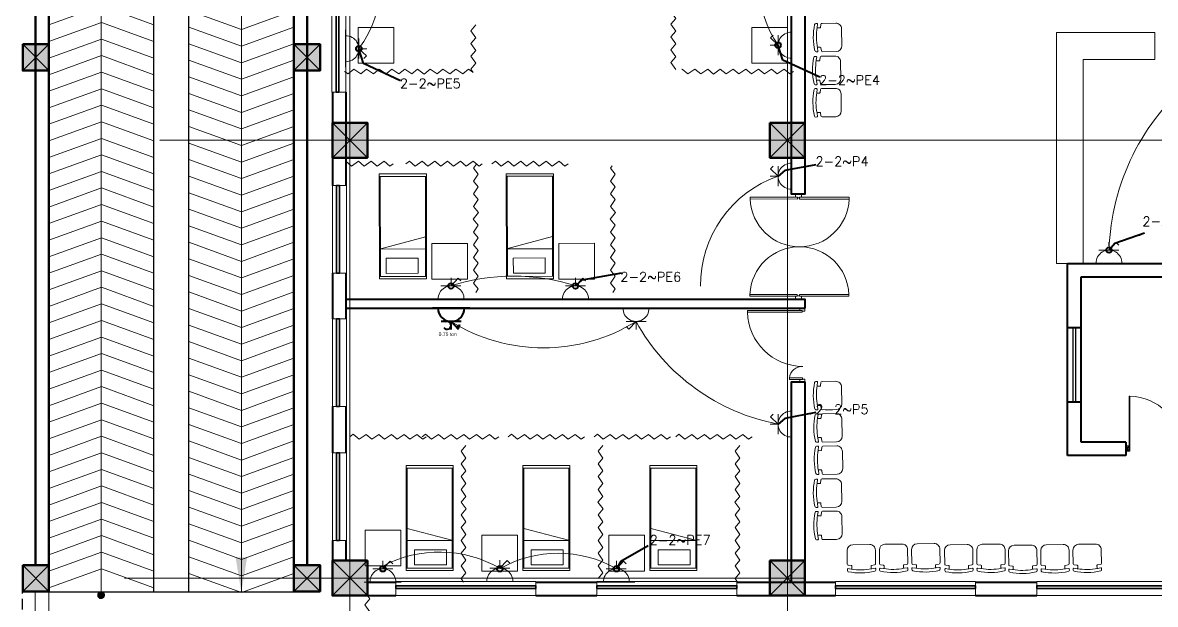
# Model space of a CAD drawing. Header units: millimetres. Extents: x 2399484 to 3337895, y 3598750 to 3969149.
# Drawn here: x 2558058 to 2577479, y 3828197 to 3838159 of the extents above; entities that cross this region are included whole.
import ezdxf

# ---------------------------------------------------------------- set-up
doc = ezdxf.new("R2010")
doc.units = ezdxf.units.MM
doc.header["$MEASUREMENT"] = 0
doc.linetypes.add('CENTER', pattern=[2, 1.25, -0.25, 0.25, -0.25])
doc.linetypes.add('DASHED', pattern=[0.75, 0.5, -0.25])
for name, color, linetype, lineweight in [('centreline', 52, 'CENTER', 5), ('Column-0.5', 14, 'Continuous', 50), ('Dimension- 0.15', 114, 'Continuous', 15), ('door', 41, 'Continuous', 5), ('Door Opening-0.09', 253, 'Continuous', 9), ('Furniture Hospital-0.09', 44, 'Continuous', 9), ('Hatch', 9, 'Continuous', 9), ('hatch-1', 53, 'Continuous', 15), ('hidden lines', 205, 'DASHED', 5), ('Power Sockets City supply', 141, 'Continuous', 13), ('Sill Level', 140, 'Continuous', 20), ('stairs', 6, 'Continuous', 25), ('WALL 0.2', 7, 'Continuous', 20), ('wall 0.4', 7, 'Continuous', 40), ('Wall-0.5', 7, 'Continuous', 50), ('WINDOW', 152, 'Continuous', 30), ('Windows Plan', 152, 'Continuous', 35)]:
    doc.layers.add(name, color=color, linetype=linetype, lineweight=lineweight)
doc.layers.add('Wires', color=1, linetype='Continuous')
doc.styles.add('arial.', font='arial.ttf')
doc.styles.add('romans', font='romans.shx')
doc.styles.get("Standard").update_dxf_attribs({"font": 'arial.ttf'})
doc.linetypes.add('ZIGZAG', pattern='A,0.0001,-0.2,[131,ltypeshp.shx,S=0.2,R=0,X=-0.2,Y=0],-0.4,[131,ltypeshp.shx,S=0.2,R=180,X=0.2,Y=0],-0.2', length=0.8001)
doc.dimstyles.get("Standard").update_dxf_attribs({"dimtxt": 500, "dimasz": 100, "dimexe": 100, "dimexo": 200, "dimgap": 0.09, "dimtad": 0, "dimtoh": 1, "dimdec": 0, "dimzin": 0, "dimdsep": 46, "dimtxsty": 'Standard', "dimblk": 'DOT', "dimcen": 0, "dimclrd": 256, "dimclre": 256, "dimclrt": 256, "dimadec": 0, "dimazin": 0, "dimtfac": 1, "dimtdec": 0, "dimtofl": 0, "dimtmove": 0, "dimatfit": 3, "dimfxl": 1, "dimtolj": 1, "dimtzin": 0, "dimlwd": -1, "dimlwe": -1, "dimarcsym": 1})

# ---------------------------------------------------------------- blocks, each defined once
blk = doc.blocks.new('2ft column')
at = {"layer": 'Hatch', "ltscale": 5}
h = blk.add_hatch(color=256, dxfattribs=at)
h.dxf.hatch_style = 1
h.paths.add_polyline_path([(2207385, 4176559), (2207985, 4176559), (2207985, 4175959), (2207385, 4175959)])
at = {"layer": 'Column-0.5', "ltscale": 5}
blk.add_lwpolyline([(2207385, 4176559), (2207985, 4176559), (2207985, 4175959), (2207385, 4175959)], close=True, dxfattribs=at)
at = {"layer": 'Defpoints', "ltscale": 5}
for points in [[(2207985, 4176559), (2207385, 4175959)], [(2207985, 4175959), (2207385, 4176559)]]:
    blk.add_lwpolyline(points, dxfattribs=at)
blk = doc.blocks.new('_Dot')
at = {"color": 0, "linetype": 'ByBlock', "lineweight": -2}
blk.add_line((-0.5, 0), (-1, 0), dxfattribs=at)
at = {"color": 0, "linetype": 'ByBlock', "lineweight": -3, "const_width": 0.5}
blk.add_lwpolyline([(-0.25, 0, 1), (0.25, 0, 1)], format="xyb", close=True, dxfattribs=at)
blk = doc.blocks.new('BED')
at = {"layer": 'Furniture Hospital-0.09'}
for p, q in [((-2.12, 0.475), (-2.12, -0.475)), ((-2.12, -0.475), (-2.12, 0.475)), ((-0.008, 0.475), (-2.12, 0.475)), ((-2.07, 0.475), (-2.07, -0.475)), ((-0.855, -0.455), (-0.61, 0.475)), ((-0.61, 0.475), (-0.61, -0.455)), ((-0.058, -0.475), (-0.058, 0.475)), ((-0.008, -0.475), (-0.008, 0.475)), ((-0.058, 0.455), (-2.07, 0.455)), ((-0.425, 0.336), (-0.426, -0.303)), ((-0.425, 0.336), (-0.121, 0.336)), ((-0.121, -0.303), (-0.121, 0.336)), ((-2.07, -0.455), (-0.058, -0.455)), ((-0.426, -0.303), (-0.121, -0.303)), ((-2.12, -0.475), (-0.008, -0.475))]:
    blk.add_line(p, q, dxfattribs=at)
blk = doc.blocks.new("door 5'")
at = {"layer": 'door', "ltscale": 1000}
for points in [[(2177525, 4317078), (2177525, 4317062), (2177516, 4317062), (2177516, 4317020), (2177473, 4317020), (2177474, 4317105)], [(2177525, 4317062), (2177525, 4317105), (2177474, 4317105), (2177473, 4317020)], [(2177474, 4317105), (2177516, 4317105)], [(2178689, 4317076), (2178689, 4317060), (2178697, 4317060), (2178697, 4317018), (2178740, 4317018), (2178740, 4317104)], [(2178689, 4317060), (2178689, 4317104), (2178740, 4317104), (2178740, 4317018)], [(2177473, 4317020), (2177516, 4317020)], [(2178697, 4316120), (2178697, 4317060), (2178671, 4317060), (2178671, 4316120), (2178697, 4316120)], [(2178740, 4317018), (2178697, 4317018)]]:
    blk.add_lwpolyline(points, dxfattribs=at)
blk.add_lwpolyline([(2177516, 4316839), (2177516, 4317062), (2177543, 4317062), (2177543, 4316839)], close=True, dxfattribs=at)
at = {"layer": 'Door Opening-0.09', "ltscale": 1000}
for centre, radius, start, end in [((2177516, 4317062), 224, 276.6944, 2.344), ((2178697, 4317076), 957, 180.3416, 268.4244)]:
    blk.add_arc(centre, radius, start, end, dxfattribs=at)
at = {"layer": 'WINDOW', "ltscale": 5}
blk.add_line((2177474, 4317104), (2177474, 4317104), dxfattribs=at)
blk = doc.blocks.new('MAIN DOOR')
at = {"layer": 'door', "ltscale": 1000}
for points in [[(2313.47, 188.53), (2347.4, 188.53), (2347.4, 187.28), (2313.47, 187.28)], [(2381.32, 188.53), (2348.88, 188.53), (2348.88, 187.28), (2381.32, 187.28)]]:
    blk.add_lwpolyline(points, close=True, dxfattribs=at)
for points in [[(2346.08, 190.6), (2346.08, 188.53)], [(2348.88, 188.12), (2347.4, 188.12), (2347.4, 188.53), (2346.08, 188.53), (2346.08, 190.6), (2350.2, 190.6)], [(2347.4, 188.12), (2348.88, 188.12), (2348.88, 188.53), (2350.2, 188.53), (2350.2, 190.6), (2346.08, 190.6)], [(2350.2, 190.6), (2350.2, 188.53)], [(2313.41, 120.66), (2347.33, 120.66), (2347.33, 121.91), (2313.41, 121.91), (2313.41, 120.66)], [(2348.82, 121.07), (2347.33, 121.07), (2347.33, 120.66), (2346.01, 120.66), (2346.01, 118.6), (2350.14, 118.6)], [(2347.33, 121.07), (2348.82, 121.07), (2348.82, 120.66), (2350.14, 120.66), (2350.14, 118.6), (2346.01, 118.6)], [(2346.01, 118.6), (2346.01, 120.66)], [(2381.26, 120.66), (2348.82, 120.66), (2348.82, 121.91), (2381.26, 121.91), (2381.26, 120.66)], [(2350.14, 118.6), (2350.14, 120.66)]]:
    blk.add_lwpolyline(points, dxfattribs=at)
at = {"layer": 'Door Opening-0.09', "ltscale": 1000}
for centre, radius, start, end in [((2347.4, 188.53), 33.94, 182.11678, 357.88255), ((2347.33, 120.66), 33.95, 2.11669, 177.88264)]:
    blk.add_arc(centre, radius, start, end, dxfattribs=at)
at = {"layer": 'WINDOW', "ltscale": 5}
blk.add_line((2350.14, 190.6), (2350.14, 190.6), dxfattribs=at)
blk = doc.blocks.new('d1')
at = {"layer": 'door'}
for p, q in [((2442.75, 10745.72), (2408.32, 10745.72)), ((2442.75, 10746.15), (2408.33, 10746.15)), ((2408.33, 10746.15), (2408.33, 10745.72))]:
    blk.add_line(p, q, dxfattribs=at)
at = {"layer": 'door', "ltscale": 80}
for points in [[(2445, 10779.7), (2445, 10781.99), (2444.56, 10781.99), (2444.56, 10782.43), (2441.8, 10782.43), (2441.8, 10781.99), (2441.36, 10781.99), (2441.36, 10780.14), (2442.75, 10780.14), (2442.75, 10779.7)], [(2445, 10746.15), (2445, 10743.87), (2444.56, 10743.87), (2444.56, 10743.43), (2441.8, 10743.43), (2441.8, 10743.87), (2441.36, 10743.87), (2441.36, 10745.72), (2442.75, 10745.72), (2442.75, 10746.15)]]:
    blk.add_lwpolyline(points, close=True, dxfattribs=at)
at = {"layer": 'Door Opening-0.09', "ltscale": 80}
blk.add_arc((2442.75, 10745.72), 34.42, 90, 179.27403, dxfattribs=at)
at = {"layer": 'hidden lines'}
for centre, radius, start, end in [((2441.64, 10791.37), 9.82, 268.39858, 287.31577), ((2441.38, 10784.76), 4.22, 269.78991, 318.96751), ((2444.33, 10781.34), 2.81, 166.46517, 205.18019), ((2445.01, 10781.68), 2.48, 162.46714, 233.24176), ((2441.57, 10782.05), 3, 308.46813, 358.9527), ((2445.46, 10782.07), 1.81, 168.64751, 255.23191), ((2441.64, 10734.49), 9.82, 72.68423, 91.60142), ((2441.38, 10741.1), 4.22, 41.03249, 90.21009), ((2444.33, 10744.52), 2.81, 154.81981, 193.53483), ((2445.01, 10744.18), 2.48, 126.75824, 197.53286), ((2441.57, 10743.81), 3, 1.0473, 51.53187), ((2445.46, 10743.79), 1.81, 104.76809, 191.35249)]:
    blk.add_arc(centre, radius, start, end, dxfattribs=at)
blk = doc.blocks.new('BCHAIR')
at = {"layer": 'Furniture Hospital-0.09'}
for p, q in [((-0.15, 0), (0.15, 0)), ((-0.25, -0.1), (-0.25, -0.342)), ((0.25, -0.1), (0.25, -0.342)), ((-0.179, -0.369), (-0.232, -0.362)), ((-0.17, -0.379), (-0.17, -0.419)), ((0.17, -0.379), (0.17, -0.419)), ((0.179, -0.369), (0.232, -0.362)), ((-0.25, -0.431), (-0.25, -0.454)), ((-0.239, -0.421), (-0.181, -0.429)), ((0.239, -0.421), (0.181, -0.429)), ((0.25, -0.431), (0.25, -0.454))]:
    blk.add_line(p, q, dxfattribs=at)
for centre, radius, start, end in [((-0.15, -0.1), 0.1, 90, 180), ((0.15, -0.1), 0.1, 360, 90), ((-0.23, -0.342), 0.02, 180, 262.875), ((-0.18, -0.379), 0.01, 0, 82.875), ((0.18, -0.379), 0.01, 97.125, 180), ((0.23, -0.342), 0.02, 277.125, 360), ((-0.24, -0.431), 0.01, 82.875, 180), ((-0.23, -0.454), 0.02, 180, 257.4986), ((0, 0.583), 1.083, 257.4986, 282.5014), ((-0.18, -0.419), 0.01, 262.875, 0), ((0, 0.594), 1.039, 259.9886, 280.0345), ((0.18, -0.419), 0.01, 180, 277.125), ((0.23, -0.454), 0.02, 282.5014, 0), ((0.24, -0.431), 0.01, 0, 97.125)]:
    blk.add_arc(centre, radius, start, end, dxfattribs=at)
blk = doc.blocks.new('w1')
at = {"layer": 'Sill Level'}
blk.add_lwpolyline([(2460641, 3827503), (2460641, 3825103), (2460401, 3825103), (2460401, 3827503)], close=True, dxfattribs=at)
at = {"layer": 'Windows Plan'}
blk.add_lwpolyline([(2460521, 3825103), (2460521, 3827503), (2460473, 3827503), (2460473, 3825103)], close=True, dxfattribs=at)
blk = doc.blocks.new('w2')
at = {"layer": 'Sill Level'}
blk.add_lwpolyline([(2444138, 3818930), (2445638, 3818930), (2445638, 3818690), (2444138, 3818690)], close=True, dxfattribs=at)
at = {"layer": 'Windows Plan'}
blk.add_lwpolyline([(2445638, 3818810), (2444138, 3818810), (2444138, 3818762), (2445638, 3818762)], close=True, dxfattribs=at)
blk = doc.blocks.new('15A N soc')
at = {"layer": 'Power Sockets City supply', "color": 244, "lineweight": 13, "true_color": 0x991b1e}
for p, q in [((52222.5612, 99516.2064), (52222.5611, 99516.2603)), ((52222.5612, 99516.2064), (52222.6099, 99516.2585)), ((52222.6099, 99516.2585), (52222.6282, 99516.2401)), ((52222.6282, 99516.2064), (52222.4926, 99516.2064)), ((52222.4338, 99516.1156), (52222.6863, 99516.1156))]:
    blk.add_line(p, q, dxfattribs=at)
blk.add_arc((52222.5612, 99516.1182), 0.0881, 358.32, 181.68, dxfattribs=at)
blk = doc.blocks.new('AC Power Socket')
at = {"layer": 'wall 0.4', "color": 114, "ltscale": 5, "true_color": 0x139b48}
for p, q in [((2405368, 3836252), (2405340, 3836174)), ((2405491, 3836120), (2405368, 3836252)), ((2405491, 3836256), (2405491, 3836120)), ((2405318, 3836120), (2405660, 3836120)), ((2405354, 3836213), (2405405, 3836212)), ((2405170, 3835891), (2405807, 3835891))]:
    blk.add_line(p, q, dxfattribs=at)
for centre, radius, start, end in [((2405559, 3836188), 67.6, 32.4797, 294.3307), ((2405488, 3835891), 229, 0, 180)]:
    blk.add_arc(centre, radius, start, end, dxfattribs=at)
blk = doc.blocks.new('RAMP23')
at = {"layer": 'Dimension- 0.15', "ltscale": 5}
h = blk.add_hatch(dxfattribs=at)
h.set_pattern_fill('ANSI31', color=256, scale=25.555556, angle=90)
h.set_pattern_definition([(135, (1623697.9227, 1877740.101), (-2.258813329, -2.258813329), [])])
h.paths.add_polyline_path([(2418321, 3996255), (2418380, 3996255), (2418380, 3996196, -0.414214)])
h.paths.add_polyline_path([(2418321, 3996255, -0.414214), (2418380, 3996314), (2418380, 3996255)])
h.paths.add_polyline_path([(2418380, 3996255), (2418380, 3996314, -0.414214), (2418439, 3996255)])
h.paths.add_polyline_path([(2418380, 3996196), (2418380, 3996255), (2418439, 3996255, -0.414214)])
blk.add_lwpolyline([(2418984, 4012016), (2418984, 4013523), (2420784, 4013523), (2420784, 4012700)], dxfattribs=at)
blk.add_circle((2418380, 3996255), 59.1, dxfattribs=at)
at = {"layer": 'hatch-1', "color": 4, "lineweight": 0, "ltscale": 5}
for points in [[(2417484, 4012256), (2418384, 4012583), (2419284, 4012256)], [(2420447, 4012583), (2420784, 4012460), (2421122, 4012583)], [(2419884, 4012503), (2420784, 4012177), (2421684, 4012503)], [(2417484, 4011973), (2418384, 4012299), (2419284, 4011973)], [(2419884, 4012220), (2420784, 4011893), (2421684, 4012220)], [(2417484, 4011689), (2418384, 4012016), (2419284, 4011689)], [(2419782, 4011938), (2420784, 4011574), (2421787, 4011938)], [(2419884, 4011936), (2420784, 4011610), (2421684, 4011936)], [(2417484, 4011406), (2418384, 4011732), (2419284, 4011406)], [(2419884, 4011653), (2420784, 4011326), (2421684, 4011653)], [(2417484, 4011122), (2418384, 4011449), (2419284, 4011122)], [(2419884, 4011369), (2420784, 4011043), (2421684, 4011369)], [(2417484, 4010839), (2418384, 4011165), (2419284, 4010839)], [(2419884, 4011086), (2420784, 4010759), (2421684, 4011086)], [(2417484, 4010555), (2418384, 4010882), (2419284, 4010555)], [(2419884, 4010802), (2420784, 4010476), (2421684, 4010802)], [(2417484, 4010272), (2418384, 4010598), (2419284, 4010272)], [(2419884, 4010519), (2420784, 4010192), (2421684, 4010519)], [(2417484, 4009988), (2418384, 4010315), (2419284, 4009988)], [(2419884, 4010235), (2420784, 4009909), (2421684, 4010235)], [(2417484, 4009705), (2418384, 4010031), (2419284, 4009705)], [(2419884, 4009952), (2420784, 4009625), (2421684, 4009952)], [(2417484, 4009421), (2418384, 4009748), (2419284, 4009421)], [(2419884, 4009668), (2420784, 4009342), (2421684, 4009668)], [(2417484, 4009138), (2418384, 4009464), (2419284, 4009138)], [(2419884, 4009385), (2420784, 4009058), (2421684, 4009385)], [(2417484, 4008854), (2418384, 4009181), (2419284, 4008854)], [(2419884, 4009101), (2420784, 4008775), (2421684, 4009101)], [(2417484, 4008571), (2418384, 4008897), (2419284, 4008571)], [(2419884, 4008818), (2420784, 4008491), (2421684, 4008818)], [(2417484, 4008287), (2418384, 4008614), (2419284, 4008287)], [(2419884, 4008534), (2420784, 4008208), (2421684, 4008534)], [(2417484, 4008004), (2418384, 4008330), (2419284, 4008004)], [(2419884, 4008251), (2420784, 4007924), (2421684, 4008251)], [(2417484, 4007721), (2418384, 4008047), (2419284, 4007721)], [(2419884, 4007967), (2420784, 4007641), (2421684, 4007967)], [(2417484, 4007437), (2418384, 4007763), (2419284, 4007437)], [(2419884, 4007684), (2420784, 4007357), (2421684, 4007684)], [(2417484, 4007154), (2418384, 4007480), (2419284, 4007154)], [(2419884, 4007400), (2420784, 4007074), (2421684, 4007400)], [(2417484, 4006870), (2418384, 4007196), (2419284, 4006870)], [(2419884, 4007117), (2420784, 4006791), (2421684, 4007117)], [(2417484, 4006587), (2418384, 4006913), (2419284, 4006587)], [(2419884, 4006833), (2420784, 4006507), (2421684, 4006833)], [(2417484, 4006303), (2418384, 4006629), (2419284, 4006303)], [(2419884, 4006550), (2420784, 4006224), (2421684, 4006550)], [(2417484, 4006020), (2418384, 4006346), (2419284, 4006020)], [(2419884, 4006266), (2420784, 4005940), (2421684, 4006266)], [(2417484, 4005736), (2418384, 4006062), (2419284, 4005736)], [(2419884, 4005983), (2420784, 4005657), (2421684, 4005983)], [(2417484, 4005453), (2418384, 4005779), (2419284, 4005453)], [(2419884, 4005699), (2420784, 4005373), (2421684, 4005699)], [(2417484, 4005169), (2418384, 4005495), (2419284, 4005169)], [(2419884, 4005416), (2420784, 4005090), (2421684, 4005416)], [(2417484, 4004886), (2418384, 4005212), (2419284, 4004886)], [(2419884, 4005132), (2420784, 4004806), (2421684, 4005132)], [(2417484, 4004602), (2418384, 4004928), (2419284, 4004602)], [(2419884, 4004849), (2420784, 4004523), (2421684, 4004849)], [(2417484, 4004319), (2418384, 4004645), (2419284, 4004319)], [(2419884, 4004565), (2420784, 4004239), (2421684, 4004565)], [(2417484, 4004035), (2418384, 4004361), (2419284, 4004035)], [(2419884, 4004282), (2420784, 4003956), (2421684, 4004282)], [(2417484, 4003752), (2418384, 4004078), (2419284, 4003752)], [(2417484, 4003752), (2418384, 4004078), (2419284, 4003752)], [(2419884, 4003998), (2420784, 4003672), (2421684, 4003998)], [(2417484, 4003468), (2418384, 4003794), (2419284, 4003468)], [(2419884, 4003715), (2420784, 4003389), (2421684, 4003715)], [(2417484, 4003185), (2418384, 4003511), (2419284, 4003185)], [(2419884, 4003431), (2420784, 4003105), (2421684, 4003431)], [(2417484, 4002901), (2418384, 4003228), (2419284, 4002901)], [(2419884, 4003148), (2420784, 4002822), (2421684, 4003148)], [(2417484, 4002618), (2418384, 4002944), (2419284, 4002618)], [(2419884, 4002864), (2420784, 4002538), (2421684, 4002864)], [(2417484, 4002334), (2418384, 4002661), (2419284, 4002334)], [(2419884, 4002581), (2420784, 4002255), (2421684, 4002581)], [(2417484, 4002051), (2418384, 4002377), (2419284, 4002051)], [(2419884, 4002298), (2420784, 4001971), (2421684, 4002298)], [(2417484, 4001767), (2418384, 4002094), (2419284, 4001767)], [(2419884, 4002014), (2420784, 4001688), (2421684, 4002014)], [(2417484, 4001484), (2418384, 4001810), (2419284, 4001484)], [(2419884, 4001731), (2420784, 4001404), (2421684, 4001731)], [(2417484, 4001200), (2418384, 4001527), (2419284, 4001200)], [(2419884, 4001447), (2420784, 4001121), (2421684, 4001447)], [(2417484, 4000917), (2418384, 4001243), (2419284, 4000917)], [(2419884, 4001164), (2420784, 4000837), (2421684, 4001164)], [(2417484, 4000633), (2418384, 4000960), (2419284, 4000633)], [(2419884, 4000880), (2420784, 4000554), (2421684, 4000880)], [(2417484, 4000350), (2418384, 4000676), (2419284, 4000350)], [(2419884, 4000597), (2420784, 4000270), (2421684, 4000597)], [(2417484, 4000066), (2418384, 4000393), (2419284, 4000066)], [(2419884, 4000313), (2420784, 3999987), (2421684, 4000313)], [(2417484, 3999783), (2418384, 4000109), (2419284, 3999783)], [(2419884, 4000030), (2420784, 3999703), (2421684, 4000030)], [(2417484, 3999499), (2418384, 3999826), (2419284, 3999499)], [(2419884, 3999746), (2420784, 3999420), (2421684, 3999746)], [(2417484, 3999216), (2418384, 3999542), (2419284, 3999216)], [(2419884, 3999463), (2420784, 3999136), (2421684, 3999463)], [(2417484, 3998932), (2418384, 3999259), (2419284, 3998932)], [(2419884, 3999179), (2420784, 3998853), (2421684, 3999179)], [(2417484, 3998649), (2418384, 3998975), (2419284, 3998649)], [(2419884, 3998896), (2420784, 3998569), (2421684, 3998896)], [(2417484, 3998365), (2418384, 3998692), (2419284, 3998365)], [(2419884, 3998612), (2420784, 3998286), (2421684, 3998612)], [(2417484, 3998082), (2418384, 3998408), (2419284, 3998082)], [(2419884, 3998329), (2420784, 3998002), (2421684, 3998329)], [(2417484, 3997798), (2418384, 3998125), (2419284, 3997798)], [(2419884, 3998045), (2420784, 3997719), (2421684, 3998045)], [(2417484, 3997515), (2418384, 3997841), (2419284, 3997515)], [(2419884, 3997762), (2420784, 3997435), (2421684, 3997762)], [(2417484, 3997231), (2418384, 3997558), (2419284, 3997231)], [(2419884, 3997478), (2420784, 3997152), (2421684, 3997478)], [(2417484, 3996948), (2418384, 3997274), (2419284, 3996948)], [(2419884, 3997195), (2420784, 3996868), (2421684, 3997195)], [(2417484, 3996664), (2418384, 3996991), (2419284, 3996664)], [(2419884, 3996911), (2420784, 3996585), (2421684, 3996911)], [(2417484, 3996381), (2418384, 3996707), (2419284, 3996381)], [(2417484, 3996381), (2418384, 3996707), (2419284, 3996381)], [(2419884, 3996628), (2420784, 3996301), (2421684, 3996628)]]:
    blk.add_lwpolyline(points, dxfattribs=at)
at = {"layer": 'stairs', "ltscale": 5}
for points in [[(2417484, 4012583), (2421684, 4012583)], [(2419284, 3996313), (2419284, 4012583)], [(2419884, 3996313), (2419884, 4012583)], [(2417484, 3996313), (2421684, 3996313)]]:
    blk.add_lwpolyline(points, dxfattribs=at)
at = {"layer": 'WALL 0.2', "ltscale": 5}
for points in [[(2417484, 4014613), (2421684, 4014613)], [(2417484, 4014383), (2421684, 4014383)]]:
    blk.add_lwpolyline(points, dxfattribs=at)
at = {"layer": 'Wall-0.5', "ltscale": 5}
for points in [[(2417254, 3996768), (2417484, 3996768), (2417484, 4014613), (2417254, 4014613)], [(2421684, 3996768), (2421914, 3996768), (2421914, 4014613), (2421684, 4014613)]]:
    blk.add_lwpolyline(points, close=True, dxfattribs=at)
at = {"layer": 'Hatch', "xscale": 0.75, "yscale": 0.75, "zscale": 0.75}
for p in [(761496, 880614), (766146, 880614), (761496, 873271), (766146, 873271), (761496, 864349), (766146, 864349)]:
    blk.add_blockref('2ft column', p, dxfattribs=at)
at = {"layer": 'Dimension- 0.15', "ltscale": 5}
for points, override in [([(2420784, 3996301), (2420784, 4012700)], {"dimasz": 600, "dimfxl": 500, "dimfxlon": 1}), ([(2418384, 4012016), (2418380, 3996313)], {"dimasz": 600, "dimgap": 0.09, "dimtad": 0, "dimfxl": 500, "dimfxlon": 1})]:
    blk.add_leader(points, dimstyle='Standard', override=override, dxfattribs=at)

msp = doc.modelspace()

# ---------------------------------------------------------------- linework, layer by layer
at = {"layer": 'centreline', "ltscale": 5}
for p, q in [((2563668.8, 3851404.3), (2563668.8, 3820058.5)), ((2563668.8, 3851404.3), (2563668.8, 3820058.5)), ((2571168.8, 3851404.3), (2571168.8, 3820058.5)), ((2571168.8, 3851404.3), (2571168.8, 3820058.5)), ((2604746, 3836146.2), (2560402.6, 3836146.2)), ((2604746, 3836146.2), (2560402.6, 3836146.2)), ((2565583, 3828646.2), (2559802.6, 3828646.2)), ((2570278.9, 3828646.2), (2559802.6, 3828646.2)), ((2565583, 3828646.2), (2560402.6, 3828646.2)), ((2565583, 3828646.2), (2560402.6, 3828646.2)), ((2571468.8, 3828646.2), (2570278.9, 3828646.2)), ((2571468.8, 3828646.2), (2570278.9, 3828646.2)), ((2571468.8, 3828646.2), (2570278.9, 3828646.2)), ((2571468.8, 3828646.2), (2570278.9, 3828646.2))]:
    msp.add_line(p, q, dxfattribs=at)
at = {"layer": 'Furniture Hospital-0.09'}
for p, q in [((2577468.8, 3837991.2), (2575782.6, 3837991.2)), ((2575782.6, 3837991.2), (2575782.6, 3834035.7)), ((2577468.8, 3837531.2), (2577468.8, 3837991.2)), ((2577468.8, 3837531.2), (2576242.6, 3837531.2)), ((2576242.6, 3837531.2), (2576242.6, 3834035.7)), ((2575782.6, 3834035.7), (2578368.8, 3834035.7))]:
    msp.add_line(p, q, dxfattribs=at)
for points in [[(2564423.3, 3837465.2), (2564422.6, 3838078.6), (2563809.2, 3838077.8), (2563810, 3837464.5)], [(2570560.1, 3837465.2), (2570560.9, 3838078.6), (2571174.2, 3838077.8), (2571173.4, 3837464.5)], [(2565685.1, 3834377.7), (2565071.8, 3834377), (2565072.5, 3833763.6), (2565685.9, 3833764.4)], [(2567863.1, 3834380.5), (2567249.8, 3834379.7), (2567250.5, 3833766.4), (2567863.9, 3833767.2)], [(2563929.7, 3829470.3), (2564543, 3829470.3), (2564543, 3828856.9), (2563929.7, 3828856.9)], [(2565929.7, 3829381.4), (2566543, 3829381.4), (2566543, 3828768.1), (2565929.7, 3828768.1)], [(2568107.7, 3829381.4), (2568721, 3829381.4), (2568721, 3828768.1), (2568107.7, 3828768.1)]]:
    msp.add_lwpolyline(points, close=True, dxfattribs=at)
at = {"layer": 'stairs', "linetype": 'DASHED', "ltscale": 366}
msp.add_lwpolyline([(2602218.8, 3817346.2), (2602218.8, 3816446.2), (2594107.5, 3816446.2), (2593207.5, 3816446.2), (2593207.5, 3825087), (2558057.6, 3825087), (2558057.6, 3828417.8)], dxfattribs=at)
at = {"layer": 'WALL 0.2', "ltscale": 5}
for p, q in [((2558274, 3828422.9), (2558274, 3825481.3)), ((2558504, 3828422.9), (2558504, 3825481.3))]:
    msp.add_line(p, q, dxfattribs=at)
for points in [[(2575974.2, 3832930.3), (2575974.2, 3831657.9)], [(2576204.2, 3831657.9), (2576204.2, 3832930.3)]]:
    msp.add_lwpolyline(points, dxfattribs=at)
at = {"layer": 'wall 0.4', "ltscale": 5}
for p, q in [((2563368.8, 3836971.2), (2563368.8, 3835512.1)), ((2563368.8, 3836971.2), (2563368.8, 3835368.4)), ((2563598.8, 3836971.2), (2563598.8, 3835512.1)), ((2563598.8, 3836971.2), (2563598.8, 3835368.4)), ((2575974.2, 3834035.7), (2578738.8, 3834035.7)), ((2575974.2, 3830746.2), (2575974.2, 3834035.7)), ((2563368.8, 3833868.4), (2563368.8, 3833085.1)), ((2563598.8, 3833868.4), (2563598.8, 3833085.1)), ((2576204.2, 3833805.7), (2578738.8, 3833805.7)), ((2576204.2, 3830976.2), (2576204.2, 3833805.7)), ((2563368.8, 3831585.1), (2563368.8, 3830790.6)), ((2563598.8, 3831585.1), (2563598.8, 3830790.6)), ((2576971.5, 3830976.2), (2576204.2, 3830976.2)), ((2576971.5, 3830976.2), (2576971.5, 3830746.2)), ((2576971.5, 3830746.2), (2575974.2, 3830746.2)), ((2563368.8, 3829290.6), (2563368.8, 3828946.2)), ((2563598.8, 3829290.6), (2563598.8, 3828946.2)), ((2563968.8, 3828576.2), (2564454.7, 3828576.2)), ((2566854.7, 3828576.2), (2567904.7, 3828576.2)), ((2570304.7, 3828576.2), (2571993.8, 3828576.2)), ((2574393.8, 3828576.2), (2575443.8, 3828576.2)), ((2563968.8, 3828346.2), (2564454.7, 3828346.2)), ((2566854.7, 3828346.2), (2567904.7, 3828346.2)), ((2570304.7, 3828346.2), (2571993.8, 3828346.2)), ((2574393.8, 3828346.2), (2575443.8, 3828346.2))]:
    msp.add_line(p, q, dxfattribs=at)
for points in [[(2571468.8, 3843646.2), (2571468.8, 3835221.7), (2571238.8, 3835221.7), (2571238.8, 3843946.2)], [(2563585.5, 3833421.7), (2571468.8, 3833421.7), (2571468.8, 3833271.7)], [(2563585.5, 3833271.7), (2571468.8, 3833271.7)], [(2576204.2, 3832930.3), (2575974.2, 3832930.3)], [(2571238.8, 3828576.2), (2571238.8, 3832005.2), (2571471.8, 3832005.2)], [(2571468.8, 3832005.2), (2571468.8, 3828576.2)], [(2576204.2, 3831657.9), (2575974.2, 3831657.9)]]:
    msp.add_lwpolyline(points, dxfattribs=at)
at = {"layer": 'wall 0.4', "color": 3, "ltscale": 5}
for centre in [(2571009.9, 3837774.1), (2563821.3, 3837713.5), (2576684, 3834264.7), (2565401.4, 3833650.6), (2567534.7, 3833650.6), (2564234.3, 3828805.1), (2566239.9, 3828805.1), (2568238, 3828805.1)]:
    msp.add_circle(centre, 47.6, dxfattribs=at)
at = {"layer": 'WINDOW', "linetype": 'ZIGZAG', "lineweight": 20, "ltscale": 0.5}
for points in [[(2569255.6, 3837357.9), (2569172.7, 3837477.7), (2569255.6, 3837576.3), (2569172.7, 3837696.1), (2569255.6, 3837794.7), (2569172.7, 3837914.5), (2569255.6, 3838013.1), (2569172.7, 3838132.9), (2569255.6, 3838231.4), (2569213, 3838292.9)], [(2565783.2, 3837308.6), (2565740.8, 3837364.5), (2565825.8, 3837465.5), (2565742.8, 3837585.3), (2565825.8, 3837683.9), (2565742.8, 3837803.7), (2565825.8, 3837902.3), (2565742.8, 3838022.1), (2565825.8, 3838120.6)], [(2565773.5, 3837313), (2565700.5, 3837363.5), (2565602, 3837280.5), (2565482.2, 3837363.5), (2565383.6, 3837280.5), (2565263.8, 3837363.5), (2565165.2, 3837280.5), (2565045.4, 3837363.5), (2564944.3, 3837278.4), (2564829.4, 3837365.5), (2564728.4, 3837280.5), (2564608.6, 3837363.5), (2564510, 3837280.5), (2564390.2, 3837363.5), (2564291.7, 3837280.5), (2564171.9, 3837363.5), (2564073.3, 3837280.5), (2563953.5, 3837363.5), (2563854.9, 3837280.5), (2563735.1, 3837363.5), (2563636.5, 3837280.5), (2563575, 3837323.1)], [(2569357.8, 3837357.7), (2569366.2, 3837363.5), (2569464.8, 3837280.5), (2569584.6, 3837363.5), (2569683.2, 3837280.5), (2569803, 3837363.5), (2569904.1, 3837278.4), (2570019, 3837365.5), (2570120, 3837280.5), (2570239.8, 3837363.5), (2570338.4, 3837280.5), (2570458.2, 3837363.5), (2570556.7, 3837280.5), (2570676.5, 3837363.5), (2570775.1, 3837280.5), (2570894.9, 3837363.5), (2570993.5, 3837280.5), (2571113.3, 3837363.5), (2571211.9, 3837280.5), (2571273.4, 3837323.1)], [(2564410.9, 3835742.8), (2564355, 3835700.4), (2564254, 3835785.4), (2564134.2, 3835702.5), (2564035.6, 3835785.4), (2563915.8, 3835702.5), (2563817.2, 3835785.4), (2563697.4, 3835702.5), (2563598.8, 3835785.4)], [(2565938.4, 3835742.8), (2565882.5, 3835700.4), (2565781.5, 3835785.4), (2565661.7, 3835702.5), (2565563.1, 3835785.4), (2565443.3, 3835702.5), (2565344.7, 3835785.4), (2565224.9, 3835702.5), (2565126.3, 3835785.4), (2565006.5, 3835702.5), (2564907.9, 3835785.4), (2564788.1, 3835702.5), (2564689.6, 3835785.4), (2564628.1, 3835742.8)], [(2565837.4, 3835738.4), (2565786.8, 3835665.5), (2565869.8, 3835566.9), (2565786.8, 3835447.1), (2565869.8, 3835348.5), (2565786.8, 3835228.7), (2565869.8, 3835130.1), (2565786.8, 3835010.3), (2565872, 3834909.2), (2565784.8, 3834794.3), (2565869.8, 3834693.3), (2565786.8, 3834573.5), (2565869.8, 3834475), (2565786.8, 3834355.1), (2565869.8, 3834256.6), (2565786.8, 3834136.8), (2565869.8, 3834038.2), (2565786.8, 3833918.4), (2565869.8, 3833819.8), (2565786.8, 3833700), (2565869.8, 3833601.4), (2565827.2, 3833539.9)], [(2567410.9, 3835742.8), (2567355, 3835700.4), (2567254, 3835785.4), (2567134.2, 3835702.5), (2567035.6, 3835785.4), (2566915.8, 3835702.5), (2566817.2, 3835785.4), (2566697.4, 3835702.5), (2566598.8, 3835785.4), (2566479, 3835702.5), (2566380.4, 3835785.4), (2566260.6, 3835702.5), (2566162.1, 3835785.4), (2566100.6, 3835742.8)], [(2568164.3, 3835708), (2568134.8, 3835665.5), (2568217.8, 3835566.9), (2568134.8, 3835447.1), (2568217.8, 3835348.5), (2568134.8, 3835228.7), (2568217.8, 3835130.1), (2568134.8, 3835010.3), (2568219.9, 3834909.2), (2568132.8, 3834794.3), (2568217.8, 3834693.3), (2568134.8, 3834573.5), (2568217.8, 3834475), (2568134.8, 3834355.1), (2568217.8, 3834256.6), (2568134.8, 3834136.8), (2568217.8, 3834038.2), (2568134.8, 3833918.4), (2568217.8, 3833819.8), (2568134.8, 3833700), (2568217.8, 3833601.4), (2568175.2, 3833539.9)], [(2563668.1, 3831068), (2563724, 3831110.4), (2563825, 3831025.4), (2563944.8, 3831108.3), (2564043.3, 3831025.4), (2564163.1, 3831108.3), (2564261.7, 3831025.4), (2564381.5, 3831108.3), (2564480.1, 3831025.4), (2564599.9, 3831108.3), (2564698.5, 3831025.4), (2564818.3, 3831108.3), (2564916.9, 3831025.4), (2564978.4, 3831068)], [(2564909.2, 3831068.1), (2564965.1, 3831110.5), (2565066.1, 3831025.5), (2565185.9, 3831108.5), (2565284.5, 3831025.5), (2565404.3, 3831108.5), (2565502.9, 3831025.5), (2565622.7, 3831108.5), (2565721.3, 3831025.5), (2565841.1, 3831108.5), (2565939.6, 3831025.5), (2566059.4, 3831108.5), (2566158, 3831025.5), (2566219.5, 3831068.1)], [(2566382.7, 3831068.1), (2566438.6, 3831110.5), (2566539.6, 3831025.5), (2566659.4, 3831108.5), (2566758, 3831025.5), (2566877.8, 3831108.5), (2566976.4, 3831025.5), (2567096.2, 3831108.5), (2567194.8, 3831025.5), (2567314.6, 3831108.5), (2567413.1, 3831025.5), (2567532.9, 3831108.5), (2567631.5, 3831025.5), (2567693, 3831068.1)], [(2567855.2, 3831068.1), (2567911.1, 3831110.5), (2568012.1, 3831025.5), (2568131.9, 3831108.5), (2568230.5, 3831025.5), (2568350.3, 3831108.5), (2568448.9, 3831025.5), (2568568.7, 3831108.5), (2568667.3, 3831025.5), (2568787.1, 3831108.5), (2568885.6, 3831025.5), (2569005.4, 3831108.5), (2569104, 3831025.5), (2569165.5, 3831068.1)], [(2569254.7, 3831068.1), (2569310.6, 3831110.5), (2569411.6, 3831025.5), (2569531.4, 3831108.5), (2569630, 3831025.5), (2569749.8, 3831108.5), (2569848.4, 3831025.5), (2569968.2, 3831108.5), (2570066.8, 3831025.5), (2570186.6, 3831108.5), (2570285.1, 3831025.5), (2570404.9, 3831108.5), (2570503.5, 3831025.5), (2570565, 3831068.1)], [(2565658.8, 3830920.1), (2565575.8, 3830821.5), (2565658.8, 3830701.7), (2565575.8, 3830603.1), (2565658.8, 3830483.3), (2565575.8, 3830384.7), (2565658.8, 3830264.9), (2565575.8, 3830166.4), (2565658.8, 3830046.6), (2565573.7, 3829945.4), (2565660.8, 3829830.6), (2565575.8, 3829729.6), (2565658.8, 3829609.8), (2565575.8, 3829511.2), (2565658.8, 3829391.4), (2565575.8, 3829292.8), (2565658.8, 3829173), (2565575.8, 3829074.4), (2565658.8, 3828954.6), (2565575.8, 3828856.1), (2565658.8, 3828736.3), (2565575.8, 3828637.7), (2565618.4, 3828576.2)], [(2568006.7, 3830920.1), (2567923.8, 3830821.5), (2568006.7, 3830701.7), (2567923.8, 3830603.1), (2568006.7, 3830483.3), (2567923.8, 3830384.7), (2568006.7, 3830264.9), (2567923.8, 3830166.4), (2568006.7, 3830046.6), (2567921.6, 3829945.4), (2568008.8, 3829830.6), (2567923.8, 3829729.6), (2568006.7, 3829609.8), (2567923.8, 3829511.2), (2568006.7, 3829391.4), (2567923.8, 3829292.8), (2568006.7, 3829173), (2567923.8, 3829074.4), (2568006.7, 3828954.6), (2567923.8, 3828856.1), (2568006.7, 3828736.3), (2567923.8, 3828637.7)], [(2570354.7, 3830920.1), (2570271.7, 3830821.5), (2570354.7, 3830701.7), (2570271.7, 3830603.1), (2570354.7, 3830483.3), (2570271.7, 3830384.7), (2570354.7, 3830264.9), (2570271.7, 3830166.4), (2570354.7, 3830046.6), (2570269.6, 3829945.4), (2570356.7, 3829830.6), (2570271.7, 3829729.6), (2570354.7, 3829609.8), (2570271.7, 3829511.2), (2570354.7, 3829391.4), (2570271.7, 3829292.8), (2570354.7, 3829173), (2570271.7, 3829074.4), (2570354.7, 3828954.6), (2570271.7, 3828856.1), (2570354.7, 3828736.3), (2570271.7, 3828637.7), (2570314.3, 3828576.2)], [(2567959.4, 3828586.2), (2567966.4, 3828576.2)], [(2563968.8, 3828346.2), (2564011.2, 3828290.3), (2563926.2, 3828189.3), (2564009.2, 3828069.5), (2563926.2, 3827970.9), (2564009.2, 3827851.1), (2563926.2, 3827752.5), (2564009.2, 3827632.7), (2563926.2, 3827534.1), (2564009.2, 3827414.3), (2563926.2, 3827315.7), (2564009.2, 3827195.9), (2563926.2, 3827097.4), (2563968.8, 3827035.9)]]:
    msp.add_lwpolyline(points, dxfattribs=at)
at = {"layer": 'WINDOW', "ltscale": 5}
for points in [[(2576071.5, 3831657.9), (2576071.5, 3832930.3)], [(2576112.9, 3831657.9), (2576112.9, 3832930.3)]]:
    msp.add_lwpolyline(points, dxfattribs=at)
at = {"layer": 'Wires', "color": 5, "lineweight": 9}
for centre, radius, start, end in [((2562366.3, 3838805.9), 1818.2, 323.15383, 36.84617), ((2572432.5, 3838758.7), 1730.2, 145.31158, 214.68842), ((2580642.1, 3834134.7), 3960.3, 129.18559, 178.11949), ((2566470.1, 3830352.3), 3466.5, 72.07943, 107.92057), ((2565202.2, 3827027.2), 2066.2, 59.91792, 117.93472), ((2567238.9, 3827078.1), 1995.2, 59.95213, 120.04787)]:
    msp.add_arc(centre, radius, start, end, dxfattribs=at)
at = {"layer": 'Wires', "color": 2, "lineweight": 9}
for centre, radius, start, end in [((2571657.6, 3833662.9), 1976.7, 109.12915, 180.54484), ((2566986.9, 3835600.8), 3011.6, 238.14793, 301.85207), ((2571659.5, 3834750.7), 3526.7, 208.96774, 259.3845)]:
    msp.add_arc(centre, radius, start, end, dxfattribs=at)

# ---------------------------------------------------------------- block references
at = {"layer": 'door', "xscale": -1, "rotation": 270}
msp.add_blockref("door 5'", (-1745635, 1654531.5), dxfattribs=at)
at = {"layer": 'Door Opening-0.09'}
for name, p, xscale, yscale, zscale, rotation in [('MAIN DOOR', (2630065.5, 3838134.5), 25.0000182071143, 25.0000182071143, 25.0000182071143, 179.9491575826777), ('d1', (2301535.4, 3893673.9), 25.64102998076803, 25.64102998076803, 25.64102998076803, 269.9666648857408)]:
    msp.add_blockref(name, p, dxfattribs=dict(at, xscale=xscale, yscale=yscale, zscale=zscale, rotation=rotation))
at = {"layer": 'Furniture Hospital-0.09', "color": 8, "linetype": 'Continuous', "xscale": 971.1111111110954, "yscale": 971.1111111110954, "zscale": 971.1111111110954}
for p, rotation in [((2572099.9, 3837909.5), 270.8219194309884), ((2572084, 3837345.8), 270.8219194309884), ((2572092, 3836792.9), 270.8219194309884), ((2572099.8, 3831775.6), 270.8219194309884), ((2572107.8, 3831222.7), 270.8219194309884), ((2572115.7, 3830669.7), 270.8219194309884), ((2572099.8, 3830106), 270.8219194309884), ((2572107.8, 3829553.1), 270.8219194309884), ((2572987.7, 3829228.4), 0.8219194309883305), ((2573540.7, 3829236.3), 0.8219194309883305), ((2574657.3, 3829228.4), 0.8219194309883305), ((2576307.7, 3829227.1), 0.8219194309883305), ((2572434.8, 3829220.5), 0.8219194309883305), ((2574104.4, 3829220.5), 0.8219194309883305), ((2575201.9, 3829211.3), 0.8219194309883305), ((2575754.8, 3829219.2), 0.8219194309883305)]:
    msp.add_blockref('BCHAIR', p, dxfattribs=dict(at, rotation=rotation))
at = {"layer": 'Furniture Hospital-0.09', "zscale": 851.8518518849082}
for p, xscale, yscale, rotation in [((2564579.3, 3833763), -851.8518518849081, 851.8518518849083, 90.07196910721487), ((2566757.3, 3833765.8), -851.8518518849081, 851.8518518849083, 90.07196910721487), ((2565036.3, 3828768.1), 851.8518518849082, 851.8518518849082, 270), ((2567036.3, 3828768.1), 851.8518518849082, 851.8518518849082, 270), ((2569214.3, 3828768.1), 851.8518518849082, 851.8518518849082, 270)]:
    msp.add_blockref('BED', p, dxfattribs=dict(at, xscale=xscale, yscale=yscale, rotation=rotation))
at = {"layer": 'Hatch'}
for p in [(355983.9, -340112.3), (355983.9, -340112.3), (363483.9, -340112.3), (363483.9, -340112.3), (355983.9, -347612.3), (355983.9, -347612.3), (363483.9, -347612.3), (363483.9, -347612.3)]:
    msp.add_blockref('2ft column', p, dxfattribs=at)
at = {"layer": 'Power Sockets City supply', "lineweight": 0, "xscale": 2523.339306174504, "yscale": 2523.339306174504, "zscale": 2523.339306174504}
for p, rotation in [((-248549333.9, 135612954.8), 270.0000000000001), ((253684165, -127937467.3), 90), ((253684165, -127939710.9), 90), ((134343815.4, 254946197.8), 180), ((253684165, -127943956.9), 90)]:
    msp.add_blockref('15A N soc', p, dxfattribs=dict(at, rotation=rotation))
for p in [(-129198557.4, -247278890.4), (-129209837.9, -247279504.5), (-129207704.6, -247279504.5), (-129211007.1, -247284350), (-129209001.4, -247284340), (-129207003.4, -247284350)]:
    msp.add_blockref('15A N soc', p, dxfattribs=at)
at = {"layer": 'wall 0.4'}
msp.add_blockref('RAMP23', (141023.3, -167900.1), dxfattribs=at)
at = {"layer": 'wall 0.4', "xscale": -1}
for p, rotation in [((102957.8, 7664474.1), 180), ((102957.8, 7664474.1), 180), ((6395407.6, 6288987.2), 90)]:
    msp.add_blockref('w1', p, dxfattribs=dict(at, rotation=rotation))
at = {"layer": 'wall 0.4'}
for name, p, rotation in [('w2', (-1255321.5, 6279506.2), 270), ('AC Power Socket', (4970894, 7669162.7), 180), ('w2', (-1255321.5, 6277222.9), 270), ('w2', (-1255321.5, 6274928.3), 270), ('w1', (-1260648.2, 6288987.2), 270), ('w1', (-1253109.1, 6288987.2), 270), ('w1', (-1249659.1, 6288987.2), 270.0000000002223)]:
    msp.add_blockref(name, p, dxfattribs=dict(at, rotation=rotation))

# ---------------------------------------------------------------- texts
at = {"layer": 'wall 0.4', "color": 5, "ltscale": 5, "style": 'romans'}
for s, p in [('2-2~PE5', (2564525.6, 3837036.7)), ('2-2~PE4', (2571714.3, 3837095.2)), ('2-2~PE2', (2577257.1, 3834676.5)), ('2-2~PE6', (2568305.5, 3833724.5)), ('2-2~PE7', (2568809.1, 3829216.9))]:
    msp.add_text(s, height=162.3, dxfattribs=at).set_placement(p)
at = {"layer": 'Wires', "color": 2, "lineweight": 9, "style": 'romans'}
for s, p in [('2-2~P4', (2571651, 3835703.1)), ('2-2~P5', (2571651, 3831457.1))]:
    msp.add_text(s, height=162.3, dxfattribs=at).set_placement(p)
at = {"layer": 'Wires', "color": 2, "lineweight": 9, "insert": (2565501.6, 3832791), "char_height": 62.5, "attachment_point": 9, "rotation": 359.99923, "style": 'arial.'}
msp.add_mtext('{\\fStylus BT|b0|i0|c0|p34;0.75 ton}', dxfattribs=at)

# ---------------------------------------------------------------- leaders
at = {"layer": 'wall 0.4', "color": 5, "ltscale": 5}
for points in [[(2564537.3, 3837166), (2563901.8, 3837458.3), (2563821.3, 3837711.4)], [(2571725.9, 3837224.5), (2571090.4, 3837516.8), (2571009.9, 3837769.9)]]:
    msp.add_leader(points, dimstyle='Standard', override={"dimfxl": 500, "dimfxlon": 1}, dxfattribs=at)
at = {"layer": 'wall 0.4', "ltscale": 5}
for points in [[(2571654.7, 3835726.4), (2571124, 3835626.1), (2571011.9, 3835530.1)], [(2577293.4, 3834551.5), (2576782.8, 3834375.2), (2576685.9, 3834264)], [(2568325.5, 3833869.1), (2567647.4, 3833747.8), (2567536.7, 3833650.3)], [(2571654.7, 3831480.4), (2571124, 3831380.1), (2571011.9, 3831284.1)], [(2568783.4, 3829197.4), (2568313.2, 3828931.7), (2568237.9, 3828804.8)]]:
    msp.add_leader(points, dimstyle='Standard', override={"dimfxl": 500, "dimfxlon": 1}, dxfattribs=at)

doc.saveas('drawing.dxf')
